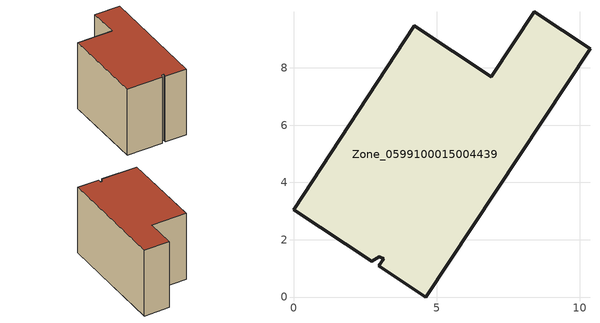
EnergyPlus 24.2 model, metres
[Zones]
Zone_0599100015004439
 floor ground (C_G): 3,1.41 2.73,1.24 0,3.04 4.22,9.47 6.91,7.69 8.4,9.95 10.35,8.67 4.62,0 2.97,1.08 3.15,1.33 z2.46
 wall outside (C_F): 2.73,1.24 3,1.41 3.15,1.33 2.97,1.08 4.62,0 10.35,8.67 8.4,9.95 6.91,7.69 4.22,9.47 0,3.04 2.73,1.24 z2.46:8.85
 roof outside (C_R): 3,1.41 3.15,1.33 2.97,1.08 4.62,0 10.35,8.67 8.4,9.95 6.91,7.69 4.22,9.47 0,3.04 2.73,1.24 z8.85
[BUILDING]
Pand.0599100015004439: North Axis=0; Terrain=City; Loads Convergence Tolerance Value=0.04; Temperature Convergence Tolerance Value=0.4; Solar Distribution=FullExterior; Maximum Number of Warmup Days=25; Minimum Number of Warmup Days=1
[Site:Location]
Rotterdam.The.Hague.AP_ZH_NLD Design_Conditions: Latitude=51.96; Longitude=4.45; Time Zone=1; Elevation=-4.5
[SITE:GROUNDTEMPERATURE:BUILDINGSURFACE]
18, 18, 18, 18, 18, 18, 18, 18, 18, 18, 18, 18
[MATERIAL] Thermal Absorptance=0.9; Solar Absorptance=0.7; Visible Absorptance=0.7
Name | Roughness | Thickness | Conductivity | Density | Specific Heat
G.TI.1946 | MediumSmooth | 0.15 | 1 | 540 | 1210
F.TI.1946 | Rough | 0.3 | 0.857143 | 1920 | 840
R.TI.1946 | MediumRough | 0.2 | 0.1 | 1500 | 1000
[CONSTRUCTION]
C_G: G.TI.1946
C_F: F.TI.1946
C_R: R.TI.1946
[ZONE]
Zone_0599100015004439: Type=1; Multiplier=1; Ceiling Height=Autocalculate; Volume=Autocalculate; Floor Area=autocalculate; Part of Total Floor Area=Yes
[ZONEINFILTRATION:DESIGNFLOWRATE]
Infil_Zone_0599100015004439: Zone or ZoneList or Space or SpaceList=Zone_0599100015004439; Schedule=AlwaysOn; Design Flow Rate Calculation Method=Flow/Area; Flow Rate per Floor Area=0.003; Constant Term Coefficient=1; Temperature Term Coefficient=0; Velocity Term Coefficient=0; Velocity Squared Term Coefficient=0
[HVACTEMPLATE:ZONE:IDEALLOADSAIRSYSTEM]
Zone_0599100015004439: Maximum Heating Supply Air Temperature=50; Minimum Cooling Supply Air Temperature=13; Maximum Heating Supply Air Humidity Ratio=0.0156; Minimum Cooling Supply Air Humidity Ratio=0.0077; Heating Limit=NoLimit; Cooling Limit=NoLimit; Dehumidification Control Type=ConstantSensibleHeatRatio; Cooling Sensible Heat Ratio=0.7; Dehumidification Setpoint=60; Humidification Control Type=None; Humidification Setpoint=30; Outdoor Air Method=None; Outdoor Air Flow Rate per Person=0.00944; Outdoor Air Flow Rate per Zone Floor Area=0; Outdoor Air Flow Rate per Zone=0; Demand Controlled Ventilation Type=None; Outdoor Air Economizer Type=NoEconomizer; Heat Recovery Type=None; Sensible Heat Recovery Effectiveness=0.7; Latent Heat Recovery Effectiveness=0.65
[ZONECONTROL:THERMOSTAT]
ThermostatControl_Zone_0599100015004439: Zone or ZoneList=Zone_0599100015004439; Control Type Schedule=DualSetpointControlType; Control 1=Thermostat_Zone_0599100015004439; Temperature Difference Between Cutout And Setpoint=0
[THERMOSTATSETPOINT:DUALSETPOINT]
Thermostat_Zone_0599100015004439: Heating Setpoint Temperature Schedule=HeatingSetpoint_Zone_0599100015004439; Cooling Setpoint Temperature Schedule=CoolingSetpoint_Zone_0599100015004439
[SCHEDULE:COMPACT]
HeatingSetpoint_Zone_0599100015004439: Through: 12/31, For: AllDays, Until: 24:00, 21
CoolingSetpoint_Zone_0599100015004439: Through: 12/31, For: AllDays, Until: 24:00, 24
DualSetpointControlType: Through: 12/31, For: AllDays, Until: 24:00, 4
AlwaysOn: Through: 12/31, For: AllDays, Until: 24:00, 1
